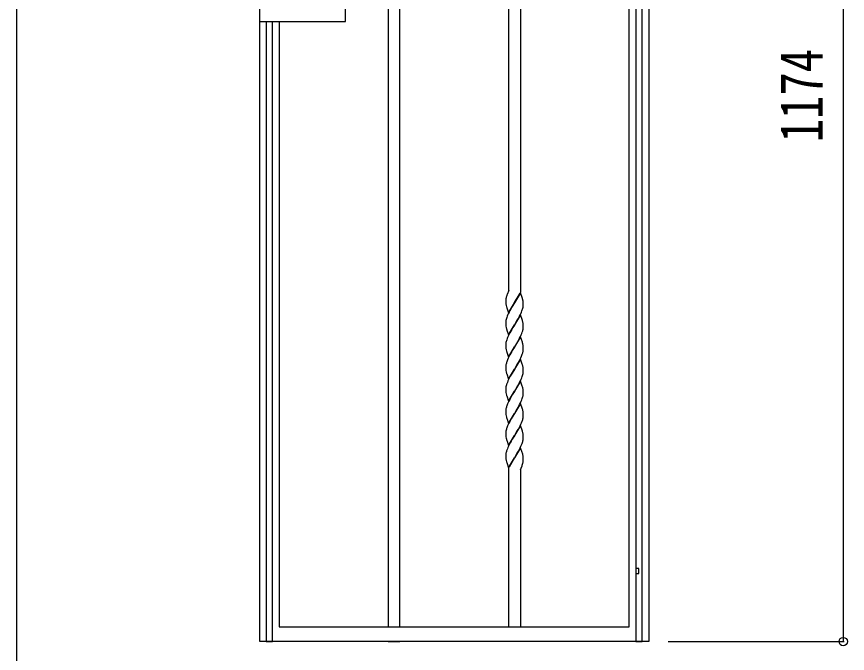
# Model space of a CAD drawing. Units: millimetres, scale not verified. Extents: x -4205 to 4205, y -2970 to 2970.
# Drawn here: x -5 to 849, y -1737 to -1082 of the extents above; entities that cross this region are included whole.
import ezdxf
from ezdxf.enums import TextEntityAlignment as Align

# ---------------------------------------------------------------- set-up
doc = ezdxf.new("R2010")
doc.units = ezdxf.units.MM
doc.header["$LTSCALE"] = 10
for name, color, linetype in [('0-2_YKK_12', 2, 'Continuous'), ('0-3_YKK_A1', 4, 'Continuous'), ('0-4_YKK_D', 6, 'Continuous')]:
    doc.layers.add(name, color=color, linetype=linetype)
doc.styles.add('ＭＳ ゴシック', font='')
doc.styles.get('ＭＳ ゴシック').set_extended_font_data('MS Gothic')

msp = doc.modelspace()

# ---------------------------------------------------------------- linework, layer by layer
at = {"layer": '0-2_YKK_12'}
msp.add_line((-4.98, 2275), (-4.98, -2525), dxfattribs=at)
at = {"layer": '0-3_YKK_A1'}
for p, q in [((245.02, -1725), (245.02, -550.93)), ((333.19, -1087.5), (333.19, -962.5)), ((377.02, -1028.59), (377.02, -1709.74)), ((389.02, -1709.74), (389.02, -1028.59)), ((501.02, -1364.22), (501.02, -1028.59)), ((513.02, -1028.59), (513.02, -1366.14)), ((245.19, -1087.5), (333.19, -1087.5)), ((251.55, -1087.5), (251.55, -1725)), ((265.02, -1087.5), (265.02, -1709.74)), ((501.02, -1364.01), (499.36, -1368.18)), ((498.02, -1374.62), (498.05, -1375.85)), ((498.44, -1371.06), (498.33, -1371.54)), ((499.04, -1369.08), (498.95, -1369.33)), ((515.93, -1376.31), (515.83, -1375.33)), ((498.84, -1380.96), (498.99, -1381.45)), ((500.95, -1386.92), (507.02, -1376.62)), ((505.26, -1379.49), (503.99, -1381.63)), ((506.88, -1376.85), (505.26, -1379.49)), ((515.35, -1383.09), (515.61, -1382.12)), ((515.61, -1382.12), (515.82, -1381.19)), ((515.95, -1380.29), (516, -1379.72)), ((516.02, -1378.63), (516, -1377.64)), ((499.51, -1390.56), (499.01, -1391.92)), ((499.93, -1389.52), (499.51, -1390.56)), ((502.12, -1384.98), (501.41, -1386.37)), ((513.09, -1389.09), (507.02, -1399.38)), ((513.15, -1388.59), (514.11, -1386.49)), ((514.11, -1386.49), (514.66, -1385.1)), ((498.02, -1397.38), (498.05, -1398.61)), ((498.05, -1398.61), (498.11, -1399.69)), ((498.11, -1399.69), (498.21, -1400.67)), ((498.43, -1393.88), (498.22, -1394.82)), ((507.02, -1399.38), (506.88, -1399.61)), ((507.02, -1399.38), (507.16, -1399.15)), ((509.87, -1394.69), (510.99, -1392.73)), ((515.93, -1399.07), (515.83, -1398.09)), ((516.02, -1401.39), (516, -1400.39)), ((498.84, -1403.71), (498.99, -1404.21)), ((498.99, -1404.21), (499.16, -1404.72)), ((501.41, -1409.12), (500.56, -1410.88)), ((503.99, -1404.39), (503.8, -1404.71)), ((514.53, -1408.21), (515.03, -1406.85)), ((515.44, -1405.52), (515.69, -1404.57)), ((516.02, -1401.92), (516.02, -1401.39)), ((499.01, -1414.68), (498.69, -1415.67)), ((500.56, -1410.88), (499.93, -1412.28)), ((513.09, -1411.85), (507.02, -1422.14)), ((511.17, -1415.16), (512.28, -1413.1)), ((512.28, -1413.1), (513.15, -1411.35)), ((515.04, -1417.31), (513.09, -1411.85)), ((515.15, -1417.64), (515.04, -1417.31)), ((498.02, -1419.33), (498.02, -1419.6)), ((498.02, -1419.6), (498.02, -1420.14)), ((498.11, -1422.45), (498.21, -1423.43)), ((507.02, -1422.14), (506.88, -1422.37)), ((507.16, -1421.91), (509.31, -1418.39)), ((516, -1423.15), (515.97, -1422.47)), ((499.16, -1427.48), (500.95, -1432.43)), ((502.31, -1430.15), (501.23, -1432.23)), ((503.8, -1427.47), (502.31, -1430.15)), ((513.09, -1434.61), (507.02, -1444.9)), ((512.81, -1434.81), (513.48, -1433.4)), ((514.93, -1439.74), (513.09, -1434.61)), ((514.66, -1430.62), (515.03, -1429.6)), ((515.44, -1428.28), (515.69, -1427.32)), ((498.02, -1442.09), (498.02, -1442.37)), ((499.38, -1436.42), (499.01, -1437.44)), ((499.79, -1435.39), (499.38, -1436.42)), ((509.87, -1440.21), (510.99, -1438.25)), ((515.15, -1440.4), (514.93, -1439.74)), ((515.93, -1444.59), (515.83, -1443.61)), ((498.05, -1444.13), (498.11, -1445.21)), ((498.11, -1445.21), (498.21, -1446.19)), ((500.95, -1455.19), (507.02, -1444.9)), ((503.8, -1450.23), (502.68, -1452.22)), ((515.61, -1450.4), (515.82, -1449.47)), ((515.97, -1445.23), (515.93, -1444.59)), ((515.95, -1448.57), (516, -1447.99)), ((516, -1447.99), (516.02, -1447.44)), ((516.02, -1447.44), (516.02, -1446.91)), ((499.65, -1458.49), (499.13, -1459.86)), ((500.24, -1457.1), (499.65, -1458.49)), ((500.89, -1455.69), (500.24, -1457.1)), ((513.09, -1457.37), (507.02, -1467.66)), ((510.99, -1461.01), (512.28, -1458.62)), ((514.93, -1462.5), (513.09, -1457.37)), ((513.96, -1455.11), (514.53, -1453.73)), ((514.53, -1453.73), (515.03, -1452.36)), ((498.02, -1465.66), (498.05, -1466.88)), ((498.05, -1466.88), (498.11, -1467.97)), ((498.11, -1467.97), (498.21, -1468.95)), ((498.43, -1462.16), (498.22, -1463.1)), ((498.69, -1461.19), (498.43, -1462.16)), ((507.02, -1467.66), (507.16, -1467.43)), ((515.93, -1467.35), (515.83, -1466.37)), ((516.02, -1469.66), (516, -1468.67)), ((498.7, -1471.5), (498.89, -1472.15)), ((498.89, -1472.15), (498.99, -1472.49)), ((501.23, -1477.75), (500.56, -1479.16)), ((504.73, -1471.41), (503.62, -1473.31)), ((514.53, -1476.49), (515.03, -1475.12)), ((515.03, -1475.12), (515.35, -1474.13)), ((515.95, -1471.33), (516, -1470.75)), ((498.43, -1484.92), (498.22, -1485.86)), ((498.69, -1483.95), (498.43, -1484.92)), ((499.51, -1481.6), (499.13, -1482.62)), ((513.09, -1480.13), (507.02, -1490.42)), ((509.13, -1486.97), (510.61, -1484.44)), ((512.28, -1481.38), (513.15, -1479.63)), ((498.02, -1487.61), (498.02, -1487.88)), ((498.02, -1487.88), (498.02, -1488.42)), ((498.11, -1490.73), (498.21, -1491.71)), ((498.7, -1494.26), (498.89, -1494.92)), ((500.95, -1500.71), (507.02, -1490.42)), ((504.73, -1494.17), (503.62, -1496.07)), ((515.93, -1490.11), (515.83, -1489.13)), ((515.97, -1490.75), (515.93, -1490.11)), ((516.02, -1492.96), (516.02, -1492.42)), ((501.23, -1500.51), (500.56, -1501.91)), ((513.09, -1502.89), (507.02, -1513.18)), ((512.1, -1504.48), (512.81, -1503.09)), ((514.25, -1499.94), (514.79, -1498.56)), ((514.79, -1498.56), (515.14, -1497.55)), ((498.02, -1510.37), (498.02, -1510.64)), ((498.02, -1510.64), (498.02, -1511.18)), ((499.51, -1504.35), (499.13, -1505.38)), ((507.16, -1512.95), (509.87, -1508.49)), ((515.93, -1512.87), (515.83, -1511.89)), ((498.11, -1513.49), (498.21, -1514.47)), ((498.99, -1518.01), (500.95, -1523.47)), ((503.62, -1518.83), (502.68, -1520.5)), ((504.73, -1516.93), (503.62, -1518.83)), ((515.44, -1519.32), (515.69, -1518.36)), ((516.02, -1515.18), (516, -1514.19)), ((516.02, -1515.72), (516.02, -1515.18)), ((500.89, -1523.97), (500.24, -1525.38)), ((510.99, -1529.29), (512.1, -1527.24)), ((512.1, -1527.24), (512.81, -1525.84)), ((514.93, -1530.77), (513.09, -1525.65)), ((514.25, -1522.69), (514.79, -1521.32)), ((498.02, -1533.13), (498.02, -1533.4)), ((498.02, -1533.4), (498.02, -1533.94)), ((498.11, -1536.25), (498.21, -1537.23)), ((498.43, -1530.44), (498.22, -1531.38)), ((498.69, -1529.47), (498.43, -1530.44)), ((506.95, -1536.05), (501.41, -1545.68)), ((507.02, -1535.94), (507.16, -1535.71)), ((515.93, -1535.63), (515.83, -1534.65)), ((516.02, -1537.94), (516, -1536.95)), ((498.84, -1540.27), (498.99, -1540.76)), ((513.88, -1546.34), (514.11, -1545.8)), ((515.02, -1543.43), (515.06, -1543.31)), ((515.06, -1543.31), (515.19, -1542.92)), ((515.52, -1541.79), (515.67, -1541.18)), ((516.02, -1538.48), (516.02, -1537.94)), ((501.02, -1709.74), (501.02, -1546.42)), ((513.02, -1548.31), (513.02, -1709.74)), ((634.67, -1650), (631.67, -1650)), ((631.67, -1650), (631.67, -1655)), ((631.67, -1655), (634.67, -1655)), ((634.67, -1655), (634.67, -1650)), ((377.02, -1725), (389.02, -1725)), ((513.02, -1725), (501.02, -1725))]:
    msp.add_line(p, q, dxfattribs=at)
for points in [[(645.02, -795.17), (645.02, -1725), (245.02, -1725)], [(265.02, -1709.74), (625.02, -1709.74), (625.02, -795.36)], [(251.55, -1725), (258.15, -1725), (258.15, -1087.5)], [(500.11, -1366.35), (500, -1366.62), (499.83, -1367.01)], [(513.09, -1366.34), (507.02, -1376.62), (506.88, -1376.85)], [(515.34, -1372.78), (515.15, -1372.13), (513.09, -1366.34)], [(498.02, -1373.98), (498.02, -1374.09), (498.02, -1374.62)], [(499.36, -1368.18), (499.08, -1368.95), (499.04, -1369.08)], [(507.02, -1376.62), (507.09, -1376.51), (512.64, -1366.88)], [(498.05, -1375.85), (498.11, -1376.93), (498.21, -1377.91)], [(498.99, -1381.45), (499.1, -1381.79), (500.95, -1386.92)], [(503.99, -1381.63), (503.8, -1381.95), (502.12, -1384.98)], [(514.66, -1385.1), (515.03, -1384.09), (515.35, -1383.09)], [(516, -1377.64), (515.97, -1376.95), (515.93, -1376.31)], [(516, -1379.72), (516.02, -1379.16), (516.02, -1378.63)], [(499.01, -1391.92), (498.69, -1392.92), (498.43, -1393.88)], [(501.41, -1386.37), (500.56, -1388.12), (499.93, -1389.52)], [(510.99, -1392.73), (512.28, -1390.34), (513.15, -1388.59)], [(515.34, -1395.54), (515.15, -1394.88), (513.09, -1389.09)], [(498.02, -1396.57), (498.02, -1396.85), (498.02, -1397.38)], [(499.16, -1404.72), (500.95, -1409.67), (507.02, -1399.38)], [(506.88, -1399.61), (505.26, -1402.24), (503.99, -1404.39)], [(507.16, -1399.15), (508.43, -1397.09), (509.87, -1394.69)], [(516, -1400.39), (515.97, -1399.71), (515.93, -1399.07)], [(503.8, -1404.71), (502.12, -1407.73), (501.41, -1409.12)], [(513.15, -1411.35), (513.96, -1409.59), (514.53, -1408.21)], [(498.69, -1415.67), (498.43, -1416.64), (498.22, -1417.58)], [(499.93, -1412.28), (499.51, -1413.32), (499.01, -1414.68)], [(509.31, -1418.39), (510.61, -1416.16), (511.17, -1415.16)], [(498.02, -1420.14), (498.05, -1421.36), (498.11, -1422.45)], [(498.84, -1426.47), (498.99, -1426.97), (499.16, -1427.48)], [(500.95, -1432.43), (507.02, -1422.14), (507.16, -1421.91)], [(506.88, -1422.37), (504.73, -1425.9), (503.8, -1427.47)], [(515.97, -1422.47), (515.93, -1421.83), (515.83, -1420.85)], [(516.02, -1424.68), (516.02, -1424.14), (516, -1423.15)], [(501.23, -1432.23), (500.56, -1433.64), (499.79, -1435.39)], [(510.99, -1438.25), (512.1, -1436.2), (512.81, -1434.81)], [(513.48, -1433.4), (514.25, -1431.66), (514.66, -1430.62)], [(498.02, -1442.37), (498.02, -1442.9), (498.05, -1444.13)], [(498.6, -1438.76), (498.35, -1439.72), (498.22, -1440.34)], [(507.02, -1444.9), (507.16, -1444.67), (509.87, -1440.21)], [(498.84, -1449.23), (498.99, -1449.73), (500.95, -1455.19)], [(502.68, -1452.22), (501.94, -1453.6), (500.89, -1455.69)], [(507.02, -1444.9), (506.88, -1445.13), (503.8, -1450.23)], [(515.03, -1452.36), (515.35, -1451.37), (515.61, -1450.4)], [(516.02, -1446.91), (516, -1445.91), (515.97, -1445.23)], [(512.28, -1458.62), (513.15, -1456.87), (513.96, -1455.11)], [(498.02, -1464.85), (498.02, -1465.12), (498.02, -1465.66)], [(498.99, -1472.49), (500.95, -1477.95), (507.02, -1467.66)], [(507.02, -1467.66), (506.88, -1467.89), (504.73, -1471.41)], [(507.16, -1467.43), (509.87, -1462.97), (510.99, -1461.01)], [(515.38, -1463.98), (515.15, -1463.16), (514.93, -1462.5)], [(516, -1468.67), (515.97, -1467.99), (515.93, -1467.35)], [(503.62, -1473.31), (502.12, -1476.01), (501.23, -1477.75)], [(513.15, -1479.63), (513.96, -1477.87), (514.53, -1476.49)], [(515.35, -1474.13), (515.61, -1473.16), (515.82, -1472.22)], [(516, -1470.75), (516.02, -1470.2), (516.02, -1469.66)], [(500.56, -1479.16), (499.93, -1480.56), (499.51, -1481.6)], [(510.61, -1484.44), (511.55, -1482.76), (512.28, -1481.38)], [(515.38, -1486.74), (515.15, -1485.92), (513.09, -1480.13)], [(498.02, -1488.42), (498.05, -1489.64), (498.11, -1490.73)], [(498.89, -1494.92), (499.05, -1495.41), (500.95, -1500.71)], [(507.02, -1490.42), (506.88, -1490.65), (504.73, -1494.17)], [(507.02, -1490.42), (507.16, -1490.19), (509.13, -1486.97)], [(516.02, -1492.42), (516, -1491.43), (515.97, -1490.75)], [(500.56, -1501.91), (499.93, -1503.31), (499.51, -1504.35)], [(503.62, -1496.07), (502.12, -1498.77), (501.23, -1500.51)], [(512.81, -1503.09), (513.65, -1501.33), (514.25, -1499.94)], [(515.34, -1509.33), (515.15, -1508.68), (513.09, -1502.89)], [(515.14, -1497.55), (515.44, -1496.56), (515.69, -1495.6)], [(498.02, -1511.18), (498.05, -1512.4), (498.11, -1513.49)], [(498.69, -1506.71), (498.43, -1507.68), (498.22, -1508.62)], [(509.87, -1508.49), (510.99, -1506.53), (512.1, -1504.48)], [(498.7, -1517.02), (498.89, -1517.68), (498.99, -1518.01)], [(502.68, -1520.5), (501.94, -1521.88), (500.89, -1523.97)], [(500.95, -1523.47), (507.02, -1513.18), (507.16, -1512.95)], [(507.02, -1513.18), (506.88, -1513.41), (504.73, -1516.93)], [(514.79, -1521.32), (515.14, -1520.31), (515.44, -1519.32)], [(516, -1514.19), (515.97, -1513.5), (515.93, -1512.87)], [(500.24, -1525.38), (499.65, -1526.77), (499.13, -1528.14)], [(513.09, -1525.65), (507.02, -1535.94), (506.95, -1536.05)], [(512.81, -1525.84), (513.65, -1524.09), (514.25, -1522.69)], [(498.02, -1533.94), (498.05, -1535.16), (498.11, -1536.25)], [(498.99, -1540.76), (500.95, -1546.23), (507.02, -1535.94)], [(507.16, -1535.71), (509.87, -1531.25), (510.99, -1529.29)], [(515.38, -1532.26), (515.15, -1531.44), (514.93, -1530.77)], [(516, -1536.95), (515.97, -1536.27), (515.93, -1535.63)], [(513.02, -1548.52), (514.74, -1544.21), (515.02, -1543.43)]]:
    msp.add_lwpolyline(points, dxfattribs=at)
msp.add_lwpolyline([(631.67, -1725), (638.27, -1725), (638.27, -811.15), (631.67, -803.19)], close=True, dxfattribs=at)
for centre, radius, start, end in [((516.54, -1374.59), 18.53, 175.83727, 178.12903), ((520.36, -1375.65), 22.43, 171.55486, 173.84661), ((518.62, -1375.87), 20.75, 167.95034, 170.2421), ((541.94, -1382.89), 45.08, 162.48969, 164.78144), ((496.95, -1377.75), 19.05, 10.53108, 15.11413), ((489.13, -1378.79), 26.93, 7.37173, 9.66349), ((517.52, -1375.47), 19.47, 187.20736, 196.3698), ((493.51, -1377.34), 22.63, 350.21382, 352.50558), ((519.4, -1397.74), 21.41, 174.56831, 176.86006), ((520.59, -1398.67), 22.7, 170.23753, 172.52928), ((517.51, -1398.23), 19.46, 187.213, 196.37544), ((496.94, -1400.5), 19.06, 10.52274, 15.10579), ((489.06, -1401.54), 27, 7.34816, 9.63991), ((482.19, -1395.87), 34.62, 341.52478, 343.81653), ((492.69, -1399.58), 23.53, 347.76509, 350.05684), ((493.84, -1400.39), 22.27, 351.59745, 353.8892), ((495.05, -1401.38), 20.97, 356.22365, 358.5154), ((520.59, -1421.43), 22.7, 170.23753, 172.52928), ((490.86, -1425.02), 25.38, 14.60181, 16.89357), ((519.4, -1420.5), 21.41, 174.56831, 176.86006), ((517.51, -1420.99), 19.46, 187.213, 196.37544), ((494.95, -1423.72), 21.09, 11.69602, 13.98777), ((480.57, -1425.76), 35.6, 7.92612, 10.21788), ((492.69, -1422.34), 23.53, 347.76509, 350.05684), ((493.84, -1423.15), 22.27, 351.59745, 353.8892), ((495.05, -1424.14), 20.97, 356.22365, 358.5154), ((482.19, -1418.63), 34.62, 341.52478, 343.81653), ((519.4, -1443.26), 21.41, 174.56831, 176.86006), ((520.6, -1444.19), 22.71, 170.24225, 172.53401), ((531.86, -1448.4), 34.63, 161.55068, 163.84244), ((490.85, -1447.78), 25.39, 14.59416, 16.88591), ((494.94, -1446.48), 21.1, 11.68848, 13.98023), ((480.56, -1448.52), 35.61, 7.92295, 10.2147), ((517.5, -1443.75), 19.45, 187.22054, 196.38298), ((493.45, -1445.62), 22.7, 350.23753, 352.52928), ((532.23, -1471.41), 35.06, 160.76156, 163.05332), ((519.39, -1466.02), 21.4, 174.5658, 176.85756), ((520.59, -1466.94), 22.7, 170.23753, 172.52928), ((519.72, -1466.1), 21.7, 187.55152, 194.42495), ((490.86, -1470.21), 25.3, 11.96333, 14.25509), ((480.56, -1471.28), 35.61, 7.92295, 10.2147), ((493.45, -1468.38), 22.7, 350.23753, 352.52928), ((520.6, -1489.71), 22.71, 170.24225, 172.53401), ((532.24, -1494.17), 35.07, 160.7679, 163.05966), ((519.4, -1488.78), 21.41, 174.56831, 176.86006), ((519.72, -1488.86), 21.7, 187.55152, 194.42495), ((490.86, -1492.97), 25.3, 11.96333, 14.25509), ((480.57, -1494.04), 35.6, 7.92612, 10.21788), ((492.69, -1490.62), 23.53, 347.76509, 350.05684), ((493.84, -1491.43), 22.27, 351.59745, 353.8892), ((495.04, -1492.41), 20.99, 356.22521, 358.51697), ((519.42, -1511.54), 21.42, 174.5708, 176.86256), ((520.59, -1512.46), 22.7, 170.23753, 172.52928), ((532.23, -1516.93), 35.06, 160.76156, 163.05332), ((496.95, -1514.3), 19.05, 10.53108, 15.11413), ((489.06, -1515.34), 27, 7.34816, 9.63991), ((519.72, -1511.62), 21.7, 187.55152, 194.42495), ((492.69, -1513.38), 23.53, 347.76509, 350.05684), ((493.84, -1514.18), 22.27, 351.59745, 353.8892), ((495.04, -1515.17), 20.99, 356.22521, 358.51697), ((532.24, -1539.69), 35.07, 160.7679, 163.05966), ((519.4, -1534.3), 21.41, 174.56831, 176.86006), ((520.59, -1535.23), 22.7, 170.23753, 172.52928), ((517.51, -1534.78), 19.45, 187.21866, 196.3811), ((490.87, -1538.49), 25.29, 11.96976, 14.26151), ((480.56, -1539.56), 35.61, 7.92295, 10.2147), ((487.15, -1534.07), 29.41, 342.48383, 344.77558), ((486.39, -1534.97), 29.94, 348.02282, 350.31457), ((493.64, -1537.09), 22.45, 352.5245, 354.81625), ((500.07, -1538.23), 15.95, 356.83276, 359.12451)]:
    msp.add_arc(centre, radius, start, end, dxfattribs=at)
at = {"layer": '0-4_YKK_D'}
for p, q in [((845.02, -551), (845.02, -1725)), ((665.02, -1725), (846.02, -1725))]:
    msp.add_line(p, q, dxfattribs=at)
msp.add_circle((845.02, -1725), 4.25, dxfattribs=at)

# ---------------------------------------------------------------- texts
at = {"layer": '0-4_YKK_D', "style": 'ＭＳ ゴシック', "width": 0.8}
msp.add_text('1174', height=43.99, rotation=90, dxfattribs=at).set_placement((837.02, -1211.6), align=Align.BOTTOM_LEFT)

doc.saveas('drawing.dxf')
